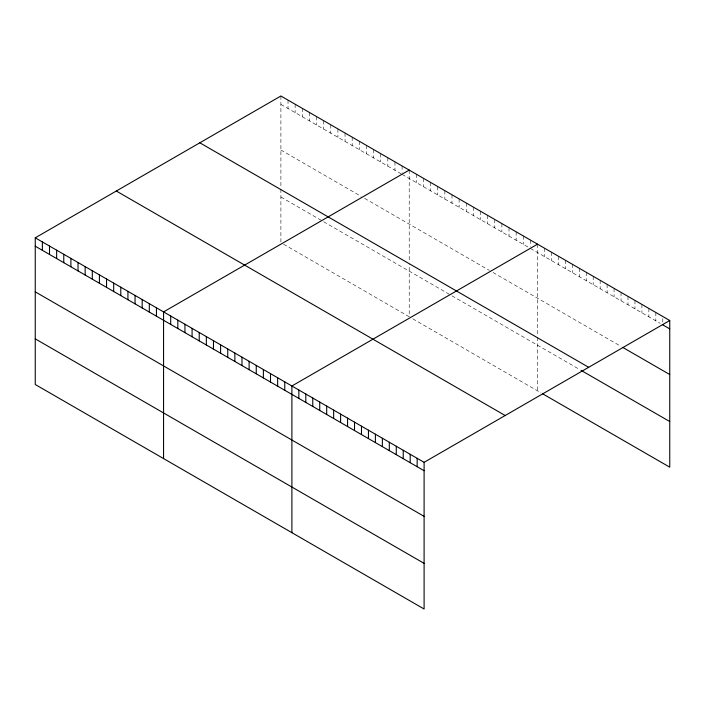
<?xml version="1.0" encoding="UTF-8"?>
<svg xmlns="http://www.w3.org/2000/svg" width="705" height="705" viewBox="0 0 705 705"><rect width="100%" height="100%" fill="white"/><g stroke="black" fill="none" stroke-linecap="round" stroke-linejoin="round"><path stroke-width="0.53" stroke-dasharray="3.52 2.64" d="M280.898 95.995L280.898 187.248M280.898 104.393L401.198 173.844M402.088 174.364L528.627 247.42M530.407 248.451L660.18 323.375M280.898 150.024L361.092 196.334M364.661 198.387L489.42 270.42M492.98 272.474L621.043 346.411M280.898 197.039L321.885 220.709M323.665 221.74L450.204 294.796M451.993 295.827L579.29 369.323M283.569 244.221L409.217 316.765L409.217 264.269M412.777 318.819L541.017 392.861M662.788 318.581L662.788 322.775M655.835 312.465L655.835 320.863M648.873 308.446L648.873 316.845M641.92 304.428L641.92 312.826M634.958 300.418L634.958 308.808M627.996 296.4L627.996 304.789M621.043 292.381L621.043 300.771M614.081 288.363L614.081 296.752M607.12 284.344L607.12 292.742M600.166 280.326L600.166 288.724M593.205 276.307L593.205 284.705M586.252 272.289L586.252 280.687M579.29 268.279L579.29 276.668M572.328 264.26L572.328 272.65M565.375 260.242L565.375 268.631M558.413 256.223L558.413 264.613M551.46 252.205L551.46 260.603M544.498 248.186L544.498 256.585M537.536 244.168L537.536 335.421M537.536 337.378L537.536 390.852M530.407 240.052L530.407 246.353M523.277 235.937L523.277 244.335M516.148 231.822L516.148 240.22M509.019 227.706L509.019 236.105M501.898 223.591L501.898 231.98M494.769 219.475L494.769 227.865M487.64 215.36L487.64 223.749M480.51 211.244L480.51 219.634M473.381 207.129L473.381 215.518M466.252 203.014L466.252 211.403M459.122 198.898L459.122 207.288M451.993 194.783L451.993 203.172M444.864 190.667L444.864 199.057M437.735 186.552L437.735 194.941M430.605 182.428L430.605 190.826M423.476 178.312L423.476 186.71M416.347 174.197L416.347 182.595M409.217 170.081L409.217 261.335M402.088 165.966L402.088 172.267M394.959 161.85L394.959 170.249M387.829 157.735L387.829 166.133M380.7 153.619L380.7 162.018M373.571 149.504L373.571 157.902M366.441 145.389L366.441 153.778M359.312 141.273L359.312 149.663M352.183 137.158L352.183 145.547M345.053 133.042L345.053 141.432M337.924 128.927L337.924 137.316M330.795 124.811L330.795 133.201M323.665 120.696L323.665 129.085M316.536 116.581L316.536 124.97M309.407 112.465L309.407 120.855M302.278 108.341L302.278 116.739M295.148 104.225L295.148 112.624M288.019 100.11L288.019 108.508M280.898 189.204L280.898 242.679"/><path stroke-width="1.06" d="M35.25 237.823L424.102 462.321L424.102 609.005L35.25 384.498L35.25 237.823L280.898 95.995L669.75 320.502L669.75 467.177L542.762 393.866M409.217 170.081L163.569 311.91L163.569 458.585M537.536 244.168L291.896 385.988L291.896 532.672M424.102 462.321L669.75 320.502M662.788 324.882L669.75 328.891M622.779 347.415L669.75 374.531M199.832 142.798L588.684 367.305M581.026 370.328L669.75 421.546M116.316 191.02L505.168 415.518M35.25 246.212L424.102 470.72M35.25 291.844L424.102 516.351M35.25 338.867L424.102 563.365M417.149 458.303L417.149 466.701M410.187 454.284L410.187 462.683M403.234 450.275L403.234 458.664M396.272 446.256L396.272 454.646M389.31 442.238L389.31 450.627M382.357 438.219L382.357 446.609M375.395 434.201L375.395 442.599M368.442 430.182L368.442 438.58M361.48 426.164L361.48 434.562M354.518 422.145L354.518 430.543M347.565 418.127L347.565 426.525M340.603 414.117L340.603 422.506M333.641 410.099L333.641 418.488M326.688 406.08L326.688 414.469M319.726 402.062L319.726 410.451M312.773 398.043L312.773 406.441M305.811 394.024L305.811 402.423M298.849 390.006L298.849 398.404M284.767 381.872L284.767 390.27M277.638 377.757L277.638 386.155M270.508 373.641L270.508 382.039M263.379 369.526L263.379 377.924M256.25 365.41L256.25 373.809M249.121 361.295L249.121 369.693M241.991 357.179L241.991 365.578M234.862 353.064L234.862 361.462M227.733 348.949L227.733 357.338M220.603 344.833L220.603 353.223M213.474 340.718L213.474 349.107M206.345 336.602L206.345 344.992M199.215 332.487L199.215 340.876M192.086 328.371L192.086 336.761M184.957 324.256L184.957 332.645M177.827 320.14L177.827 328.53M170.698 316.025L170.698 324.415M156.44 307.785L156.44 316.184M149.31 303.67L149.31 312.068M142.19 299.555L142.19 307.953M135.06 295.439L135.06 303.837M127.931 291.324L127.931 299.722M120.802 287.208L120.802 295.606M113.672 283.093L113.672 291.491M106.543 278.977L106.543 287.376M99.414 274.862L99.414 283.26M92.284 270.746L92.284 279.136M85.155 266.631L85.155 275.02M78.026 262.516L78.026 270.905M70.897 258.4L70.897 266.79M63.767 254.285L63.767 262.674M56.638 250.169L56.638 258.559M49.509 246.054L49.509 254.443M42.379 241.938L42.379 250.328"/></g></svg>
